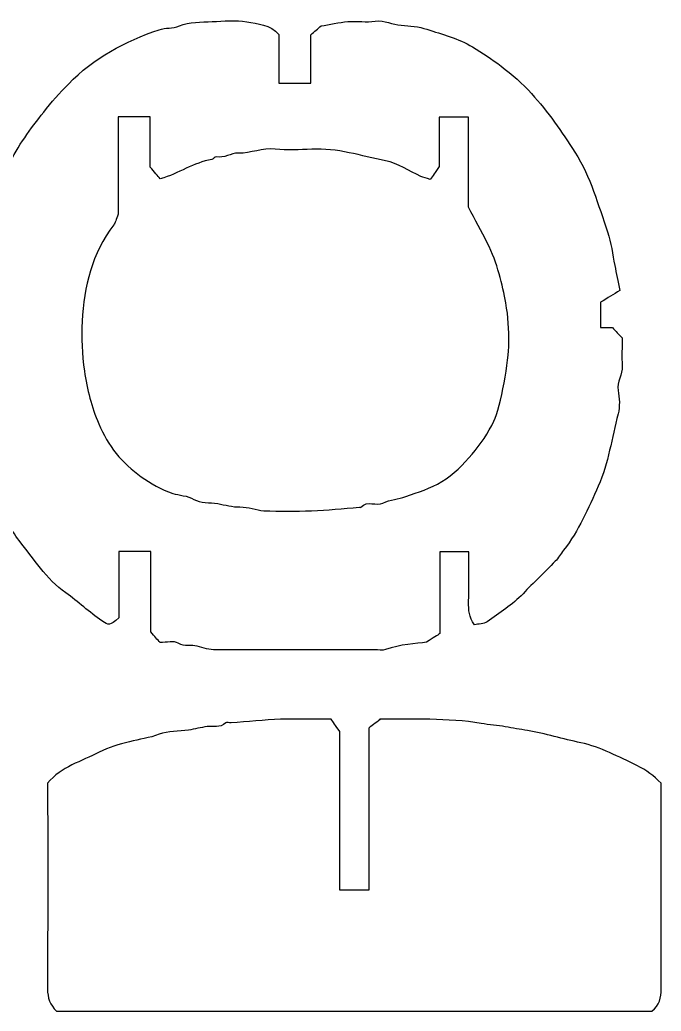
# Model space of a CAD drawing. Header units: centimetres. Extents: x -24.9 to 44.3, y -14.9 to 15.
# Drawn here: x 16.2 to 22.94, y -14.44 to -4.03 of the extents above; entities that cross this region are included whole.
import ezdxf

# ---------------------------------------------------------------- set-up
doc = ezdxf.new("R2010")
doc.units = ezdxf.units.CM
doc.header["$MEASUREMENT"] = 0
doc.layers.add('Layer 1', color=7, linetype='Continuous')

msp = doc.modelspace()

# ---------------------------------------------------------------- linework, layer by layer
at = {"layer": 'Layer 1'}
for points, knots in [([(22.52932, -7.66458), (22.52552, -7.5628), (22.52844, -7.46077), (22.52844, -7.36764), (22.52844, -7.36764), (22.49261, -7.32896), (22.46234, -7.29629), (22.42694, -7.25806), (22.42694, -7.25806), (22.3873, -7.25806), (22.34464, -7.25806), (22.30305, -7.25806), (22.30305, -7.25806), (22.30305, -7.15623), (22.30305, -7.0622), (22.30305, -6.99276), (22.30305, -6.99276), (22.3778, -6.94651), (22.43808, -6.90921), (22.5034, -6.8688), (22.5034, -6.8688), (22.48451, -6.77268), (22.46818, -6.68927), (22.45167, -6.60586), (22.45167, -6.60586), (22.42839, -6.48808), (22.41509, -6.36847), (22.37548, -6.25385), (22.37548, -6.25385), (22.27686, -5.96851), (22.1997, -5.67681), (22.03276, -5.41684), (22.03276, -5.41684), (21.894, -5.20078), (21.75044, -4.99012), (21.57743, -4.80104), (21.57743, -4.80104), (21.4805, -4.69507), (21.37303, -4.60018), (21.25753, -4.51232), (21.25753, -4.51232), (21.16059, -4.43857), (21.06157, -4.37165), (20.95698, -4.30984), (20.95698, -4.30984), (20.80677, -4.2211), (20.64011, -4.1776), (20.47746, -4.12456), (20.47746, -4.12456), (20.39187, -4.09663), (20.29813, -4.0872), (20.20744, -4.0831), (20.20744, -4.0831), (20.11472, -4.07893), (20.03328, -4.026), (19.93531, -4.0398), (19.93531, -4.0398), (19.84126, -4.05305), (19.74339, -4.03648), (19.64814, -4.04438), (19.64814, -4.04438), (19.55139, -4.05241), (19.45581, -4.0743), (19.36469, -4.08931), (19.36469, -4.08931), (19.33022, -4.11938), (19.29673, -4.14858), (19.25866, -4.1818), (19.25866, -4.1818), (19.25866, -4.352), (19.25866, -4.5225), (19.25866, -4.68942), (19.25866, -4.68942), (19.14334, -4.68942), (19.03643, -4.68942), (18.92308, -4.68942), (18.92308, -4.68942), (18.92308, -4.51323), (18.92308, -4.34235), (18.92308, -4.17959), (18.92308, -4.17959), (18.82952, -4.06905), (18.69914, -4.06892), (18.5852, -4.04755), (18.5852, -4.04755), (18.46786, -4.02553), (18.34289, -4.03767), (18.22176, -4.04409), (18.22176, -4.04409), (18.10523, -4.05026), (17.9798, -4.04548), (17.87635, -4.08872), (17.87635, -4.08872), (17.80264, -4.11954), (17.7323, -4.1061), (17.663, -4.12916), (17.663, -4.12916), (17.30262, -4.24903), (16.97856, -4.42698), (16.70965, -4.69965), (16.70965, -4.69965), (16.61742, -4.79319), (16.53231, -4.89155), (16.4505, -4.99463), (16.4505, -4.99463), (16.31104, -5.17035), (16.17952, -5.34982), (16.08253, -5.55269), (16.08253, -5.55269), (16.02388, -5.67539), (15.96614, -5.79853), (15.9104, -5.92255), (15.9104, -5.92255), (15.85189, -6.05268), (15.80554, -6.1922), (15.78265, -6.32819), (15.78265, -6.32819), (15.75055, -6.51909), (15.66509, -6.70573), (15.69777, -6.87405), (15.69777, -6.87405), (15.74124, -6.99356), (15.8306, -6.93954), (15.88542, -6.96702), (15.88542, -6.96702), (15.88542, -7.06866), (15.88542, -7.16275), (15.88542, -7.26156), (15.88542, -7.26156), (15.83766, -7.26411), (15.79467, -7.26641), (15.76577, -7.26795), (15.76577, -7.26795), (15.72346, -7.30449), (15.68985, -7.33351), (15.66873, -7.35176), (15.66873, -7.35176), (15.64434, -7.47959), (15.63099, -7.59284), (15.6606, -7.70564), (15.6606, -7.70564), (15.67111, -7.7457), (15.69586, -7.7844), (15.69686, -7.82416), (15.69686, -7.82416), (15.70111, -7.99237), (15.70051, -8.15924), (15.73242, -8.32698), (15.73242, -8.32698), (15.75047, -8.42191), (15.77, -8.51713), (15.79769, -8.60817), (15.79769, -8.60817), (15.8458, -8.76619), (15.90696, -8.92083), (15.9619, -9.07659), (15.9619, -9.07659), (16.01688, -9.23238), (16.09814, -9.37477), (16.19432, -9.4962), (16.19432, -9.4962), (16.34525, -9.68681), (16.47435, -9.89748), (16.68336, -10.04524), (16.68336, -10.04524), (16.81215, -10.13626), (16.92893, -10.24894), (17.06258, -10.33782), (17.06258, -10.33782), (17.13914, -10.38872), (17.13861, -10.39044), (17.2407, -10.30872), (17.2407, -10.30872), (17.2407, -10.0799), (17.2407, -9.84524), (17.2407, -9.61074), (17.2407, -9.61074), (17.35488, -9.61074), (17.46173, -9.61074), (17.57518, -9.61074), (17.57518, -9.61074), (17.57518, -9.90098), (17.57518, -10.1869), (17.57518, -10.45505), (17.57518, -10.45505), (17.61601, -10.50156), (17.6454, -10.53503), (17.67409, -10.5677), (17.67409, -10.5677), (17.7414, -10.5677), (17.82018, -10.54418), (17.86515, -10.57316), (17.86515, -10.57316), (17.93408, -10.61754), (18.00066, -10.58764), (18.06421, -10.60552), (18.06421, -10.60552), (18.12881, -10.62369), (18.18974, -10.64428), (18.25978, -10.64391), (18.25978, -10.64391), (18.816, -10.64098), (19.37226, -10.64227), (19.92852, -10.64227), (19.92852, -10.64227), (19.96687, -10.64227), (20.00902, -10.65275), (20.04294, -10.64047), (20.04294, -10.64047), (20.1992, -10.58395), (20.36353, -10.57788), (20.47334, -10.56354), (20.47334, -10.56354), (20.54766, -10.51563), (20.58496, -10.49157), (20.61493, -10.47225), (20.61493, -10.47225), (20.61493, -10.17533), (20.61493, -9.89536), (20.61493, -9.61522), (20.61493, -9.61522), (20.71881, -9.61522), (20.81739, -9.61522), (20.9169, -9.61522), (20.9169, -9.61522), (20.9169, -9.79663), (20.91895, -9.96911), (20.916, -10.14151), (20.916, -10.14151), (20.91462, -10.22305), (20.91815, -10.30105), (20.97789, -10.37968), (20.97789, -10.37968), (21.01827, -10.37113), (21.07496, -10.37465), (21.11022, -10.34887), (21.11022, -10.34887), (21.23905, -10.25465), (21.37611, -10.17067), (21.48772, -10.05347), (21.48772, -10.05347), (21.59791, -9.93777), (21.71424, -9.82791), (21.8255, -9.71318), (21.8255, -9.71318), (21.85924, -9.67838), (21.88475, -9.63568), (21.91457, -9.597), (21.91457, -9.597), (22.07265, -9.39202), (22.17507, -9.1591), (22.27842, -8.92304), (22.27842, -8.92304), (22.38553, -8.67841), (22.4196, -8.41844), (22.48685, -8.16576), (22.48685, -8.16576), (22.50752, -8.08813), (22.50024, -7.99877), (22.48738, -7.91768), (22.48738, -7.91768), (22.47278, -7.8257), (22.5326, -7.75205), (22.52932, -7.66458)], [0, 0, 0, 0, 0.01492537, 0.01492537, 0.01492537, 0.01492537, 0.02985075, 0.02985075, 0.02985075, 0.02985075, 0.04477612, 0.04477612, 0.04477612, 0.04477612, 0.05970149, 0.05970149, 0.05970149, 0.05970149, 0.07462687, 0.07462687, 0.07462687, 0.07462687, 0.08955224, 0.08955224, 0.08955224, 0.08955224, 0.10447761, 0.10447761, 0.10447761, 0.10447761, 0.11940299, 0.11940299, 0.11940299, 0.11940299, 0.13432836, 0.13432836, 0.13432836, 0.13432836, 0.14925373, 0.14925373, 0.14925373, 0.14925373, 0.1641791, 0.1641791, 0.1641791, 0.1641791, 0.17910448, 0.17910448, 0.17910448, 0.17910448, 0.19402985, 0.19402985, 0.19402985, 0.19402985, 0.20895522, 0.20895522, 0.20895522, 0.20895522, 0.2238806, 0.2238806, 0.2238806, 0.2238806, 0.23880597, 0.23880597, 0.23880597, 0.23880597, 0.25373134, 0.25373134, 0.25373134, 0.25373134, 0.26865672, 0.26865672, 0.26865672, 0.26865672, 0.28358209, 0.28358209, 0.28358209, 0.28358209, 0.29850746, 0.29850746, 0.29850746, 0.29850746, 0.31343284, 0.31343284, 0.31343284, 0.31343284, 0.32835821, 0.32835821, 0.32835821, 0.32835821, 0.34328358, 0.34328358, 0.34328358, 0.34328358, 0.35820896, 0.35820896, 0.35820896, 0.35820896, 0.37313433, 0.37313433, 0.37313433, 0.37313433, 0.3880597, 0.3880597, 0.3880597, 0.3880597, 0.40298507, 0.40298507, 0.40298507, 0.40298507, 0.41791045, 0.41791045, 0.41791045, 0.41791045, 0.43283582, 0.43283582, 0.43283582, 0.43283582, 0.44776119, 0.44776119, 0.44776119, 0.44776119, 0.46268657, 0.46268657, 0.46268657, 0.46268657, 0.47761194, 0.47761194, 0.47761194, 0.47761194, 0.49253731, 0.49253731, 0.49253731, 0.49253731, 0.50746269, 0.50746269, 0.50746269, 0.50746269, 0.52238806, 0.52238806, 0.52238806, 0.52238806, 0.53731343, 0.53731343, 0.53731343, 0.53731343, 0.55223881, 0.55223881, 0.55223881, 0.55223881, 0.56716418, 0.56716418, 0.56716418, 0.56716418, 0.58208955, 0.58208955, 0.58208955, 0.58208955, 0.59701493, 0.59701493, 0.59701493, 0.59701493, 0.6119403, 0.6119403, 0.6119403, 0.6119403, 0.62686567, 0.62686567, 0.62686567, 0.62686567, 0.64179104, 0.64179104, 0.64179104, 0.64179104, 0.65671642, 0.65671642, 0.65671642, 0.65671642, 0.67164179, 0.67164179, 0.67164179, 0.67164179, 0.68656716, 0.68656716, 0.68656716, 0.68656716, 0.70149254, 0.70149254, 0.70149254, 0.70149254, 0.71641791, 0.71641791, 0.71641791, 0.71641791, 0.73134328, 0.73134328, 0.73134328, 0.73134328, 0.74626866, 0.74626866, 0.74626866, 0.74626866, 0.76119403, 0.76119403, 0.76119403, 0.76119403, 0.7761194, 0.7761194, 0.7761194, 0.7761194, 0.79104478, 0.79104478, 0.79104478, 0.79104478, 0.80597015, 0.80597015, 0.80597015, 0.80597015, 0.82089552, 0.82089552, 0.82089552, 0.82089552, 0.8358209, 0.8358209, 0.8358209, 0.8358209, 0.85074627, 0.85074627, 0.85074627, 0.85074627, 0.86567164, 0.86567164, 0.86567164, 0.86567164, 0.88059701, 0.88059701, 0.88059701, 0.88059701, 0.89552239, 0.89552239, 0.89552239, 0.89552239, 0.91044776, 0.91044776, 0.91044776, 0.91044776, 0.92537313, 0.92537313, 0.92537313, 0.92537313, 0.94029851, 0.94029851, 0.94029851, 0.94029851, 0.95522388, 0.95522388, 0.95522388, 0.95522388, 0.97014925, 0.97014925, 0.97014925, 0.97014925, 1, 1, 1, 1]), ([(21.1822, -8.24256), (21.1822, -8.24256), (21.1822, -8.24256), (21.1822, -8.24256), (21.1822, -8.24256), (21.12139, -8.36572), (21.04164, -8.48311), (20.95217, -8.58752), (20.95217, -8.58752), (20.85927, -8.69591), (20.75955, -8.80073), (20.63269, -8.87637), (20.63269, -8.87637), (20.51362, -8.94737), (20.3849, -8.98818), (20.25568, -9.03237), (20.25568, -9.03237), (20.17688, -9.05932), (20.09323, -9.06256), (20.01577, -9.10194), (20.01577, -9.10194), (19.94724, -9.13679), (19.85141, -9.06871), (19.78443, -9.14544), (19.78443, -9.14544), (19.78166, -9.1486), (19.77208, -9.14542), (19.76572, -9.14591), (19.76572, -9.14591), (19.59837, -9.15861), (19.43122, -9.17637), (19.26363, -9.18281), (19.26363, -9.18281), (19.09763, -9.18921), (18.93089, -9.19027), (18.76508, -9.1817), (18.76508, -9.1817), (18.68103, -9.17735), (18.60119, -9.14019), (18.51221, -9.14273), (18.51221, -9.14273), (18.43481, -9.14493), (18.35671, -9.11988), (18.27881, -9.10758), (18.27881, -9.10758), (18.19467, -9.09431), (18.09873, -9.10254), (18.02937, -9.06343), (18.02937, -9.06343), (17.95687, -9.02253), (17.87822, -9.0203), (17.8065, -8.99956), (17.8065, -8.99956), (17.6809, -8.96324), (17.57598, -8.89408), (17.47614, -8.82523), (17.47614, -8.82523), (17.2751, -8.68654), (17.12401, -8.49695), (17.02844, -8.26883), (17.02844, -8.26883), (16.95389, -8.0909), (16.9053, -7.9095), (16.87856, -7.71444), (16.87856, -7.71444), (16.85446, -7.53868), (16.84306, -7.3646), (16.85354, -7.19216), (16.85354, -7.19216), (16.87567, -6.82844), (16.95489, -6.47807), (17.18584, -6.17995), (17.18584, -6.17995), (17.20327, -6.15745), (17.20924, -6.12608), (17.23406, -6.06621), (17.23406, -6.06621), (17.23406, -5.75171), (17.23406, -5.40185), (17.23406, -5.04617), (17.23406, -5.04617), (17.34735, -5.04617), (17.4543, -5.04617), (17.57001, -5.04617), (17.57001, -5.04617), (17.57001, -5.22467), (17.57001, -5.40786), (17.57001, -5.57339), (17.57001, -5.57339), (17.61456, -5.62519), (17.64688, -5.66278), (17.67526, -5.69578), (17.67526, -5.69578), (17.86985, -5.64186), (18.02707, -5.52248), (18.21832, -5.49299), (18.21832, -5.49299), (18.23437, -5.49051), (18.25084, -5.46141), (18.26245, -5.46418), (18.26245, -5.46418), (18.34709, -5.48438), (18.41813, -5.42349), (18.49631, -5.42599), (18.49631, -5.42599), (18.62792, -5.43019), (18.74886, -5.36678), (18.88366, -5.38247), (18.88366, -5.38247), (19.00985, -5.39715), (19.1394, -5.39129), (19.26693, -5.38442), (19.26693, -5.38442), (19.53457, -5.37004), (19.78666, -5.45589), (20.04308, -5.50616), (20.04308, -5.50616), (20.17282, -5.53159), (20.29118, -5.61432), (20.41525, -5.66994), (20.41525, -5.66994), (20.44227, -5.68208), (20.47155, -5.68916), (20.51265, -5.70284), (20.51265, -5.70284), (20.53747, -5.66672), (20.56257, -5.63018), (20.60707, -5.56539), (20.60707, -5.56539), (20.60707, -5.42285), (20.60707, -5.23916), (20.60707, -5.04793), (20.60707, -5.04793), (20.71224, -5.04793), (20.81079, -5.04793), (20.91319, -5.04793), (20.91319, -5.04793), (20.91319, -5.3707), (20.91319, -5.6894), (20.91319, -5.99494), (20.91319, -5.99494), (20.98394, -6.12718), (21.05021, -6.24671), (21.11245, -6.36833), (21.11245, -6.36833), (21.22059, -6.57965), (21.27023, -6.81132), (21.30613, -6.99903), (21.30613, -6.99903), (21.33353, -7.1423), (21.3377, -7.28267), (21.3387, -7.42539), (21.3387, -7.42539), (21.33983, -7.59159), (21.25651, -8.09201), (21.1822, -8.24256)], [0, 0, 0, 0, 0.025, 0.025, 0.025, 0.025, 0.05, 0.05, 0.05, 0.05, 0.075, 0.075, 0.075, 0.075, 0.1, 0.1, 0.1, 0.1, 0.125, 0.125, 0.125, 0.125, 0.15, 0.15, 0.15, 0.15, 0.175, 0.175, 0.175, 0.175, 0.2, 0.2, 0.2, 0.2, 0.225, 0.225, 0.225, 0.225, 0.25, 0.25, 0.25, 0.25, 0.275, 0.275, 0.275, 0.275, 0.3, 0.3, 0.3, 0.3, 0.325, 0.325, 0.325, 0.325, 0.35, 0.35, 0.35, 0.35, 0.375, 0.375, 0.375, 0.375, 0.4, 0.4, 0.4, 0.4, 0.425, 0.425, 0.425, 0.425, 0.45, 0.45, 0.45, 0.45, 0.475, 0.475, 0.475, 0.475, 0.5, 0.5, 0.5, 0.5, 0.525, 0.525, 0.525, 0.525, 0.55, 0.55, 0.55, 0.55, 0.575, 0.575, 0.575, 0.575, 0.6, 0.6, 0.6, 0.6, 0.625, 0.625, 0.625, 0.625, 0.65, 0.65, 0.65, 0.65, 0.675, 0.675, 0.675, 0.675, 0.7, 0.7, 0.7, 0.7, 0.725, 0.725, 0.725, 0.725, 0.75, 0.75, 0.75, 0.75, 0.775, 0.775, 0.775, 0.775, 0.8, 0.8, 0.8, 0.8, 0.825, 0.825, 0.825, 0.825, 0.85, 0.85, 0.85, 0.85, 0.875, 0.875, 0.875, 0.875, 0.9, 0.9, 0.9, 0.9, 0.925, 0.925, 0.925, 0.925, 0.95, 0.95, 0.95, 0.95, 1, 1, 1, 1]), ([(19.86579, -13.1686), (19.86579, -12.60031), (19.86579, -12.03877), (19.86579, -11.46621), (19.86579, -11.46621), (19.89643, -11.44313), (19.93178, -11.4165), (19.99044, -11.37231), (19.99044, -11.37231), (19.96861, -11.37703), (19.98034, -11.37231), (19.99207, -11.37228), (19.99207, -11.37228), (20.16459, -11.3718), (20.3373, -11.36696), (20.5096, -11.37332), (20.5096, -11.37332), (20.68983, -11.37997), (20.87247, -11.38291), (21.04847, -11.41664), (21.04847, -11.41664), (21.13354, -11.43294), (21.21856, -11.43552), (21.30153, -11.45189), (21.30153, -11.45189), (21.37937, -11.46725), (21.45725, -11.47783), (21.53478, -11.49109), (21.53478, -11.49109), (21.72291, -11.52327), (21.90666, -11.58019), (22.09373, -11.61973), (22.09373, -11.61973), (22.30608, -11.66462), (22.49187, -11.76796), (22.68512, -11.85931), (22.68512, -11.85931), (22.78437, -11.90623), (22.86049, -11.96875), (22.93822, -12.04297), (22.93822, -12.04297), (22.93822, -12.76244), (22.93747, -13.48414), (22.93916, -14.20582), (22.93916, -14.20582), (22.93938, -14.29749), (22.9209, -14.37669), (22.84107, -14.43901), (22.84107, -14.43901), (20.75919, -14.43901), (18.67108, -14.43901), (16.58565, -14.43901), (16.58565, -14.43901), (16.51672, -14.37374), (16.49061, -14.29819), (16.49089, -14.20575), (16.49089, -14.20575), (16.49307, -13.48407), (16.49209, -12.76239), (16.49209, -12.04397), (16.49209, -12.04397), (16.63644, -11.87088), (16.84676, -11.81412), (17.03301, -11.7197), (17.03301, -11.7197), (17.1323, -11.66936), (17.2423, -11.63621), (17.35094, -11.60938), (17.35094, -11.60938), (17.45523, -11.58362), (17.5604, -11.56918), (17.6636, -11.53074), (17.6636, -11.53074), (17.75851, -11.49538), (17.86857, -11.50165), (17.9715, -11.48647), (17.9715, -11.48647), (18.03695, -11.47682), (18.10118, -11.45876), (18.16666, -11.44946), (18.16666, -11.44946), (18.23252, -11.44011), (18.3044, -11.46853), (18.36285, -11.41168), (18.36285, -11.41168), (18.37269, -11.40209), (18.39995, -11.41151), (18.41902, -11.41014), (18.41902, -11.41014), (18.59267, -11.39766), (18.7661, -11.37979), (18.93995, -11.37335), (18.93995, -11.37335), (19.11224, -11.36696), (19.28495, -11.37195), (19.47141, -11.37195), (19.47141, -11.37195), (19.49118, -11.40032), (19.51668, -11.4369), (19.56109, -11.50062), (19.56109, -11.50062), (19.56109, -12.02793), (19.56109, -12.59492), (19.56109, -13.1686), (19.56109, -13.1686), (19.66096, -13.1686), (19.75518, -13.1686), (19.86579, -13.1686)], [0, 0, 0, 0, 0.03571429, 0.03571429, 0.03571429, 0.03571429, 0.07142857, 0.07142857, 0.07142857, 0.07142857, 0.10714286, 0.10714286, 0.10714286, 0.10714286, 0.14285714, 0.14285714, 0.14285714, 0.14285714, 0.17857143, 0.17857143, 0.17857143, 0.17857143, 0.21428571, 0.21428571, 0.21428571, 0.21428571, 0.25, 0.25, 0.25, 0.25, 0.28571429, 0.28571429, 0.28571429, 0.28571429, 0.32142857, 0.32142857, 0.32142857, 0.32142857, 0.35714286, 0.35714286, 0.35714286, 0.35714286, 0.39285714, 0.39285714, 0.39285714, 0.39285714, 0.42857143, 0.42857143, 0.42857143, 0.42857143, 0.46428571, 0.46428571, 0.46428571, 0.46428571, 0.5, 0.5, 0.5, 0.5, 0.53571429, 0.53571429, 0.53571429, 0.53571429, 0.57142857, 0.57142857, 0.57142857, 0.57142857, 0.60714286, 0.60714286, 0.60714286, 0.60714286, 0.64285714, 0.64285714, 0.64285714, 0.64285714, 0.67857143, 0.67857143, 0.67857143, 0.67857143, 0.71428571, 0.71428571, 0.71428571, 0.71428571, 0.75, 0.75, 0.75, 0.75, 0.78571429, 0.78571429, 0.78571429, 0.78571429, 0.82142857, 0.82142857, 0.82142857, 0.82142857, 0.85714286, 0.85714286, 0.85714286, 0.85714286, 0.89285714, 0.89285714, 0.89285714, 0.89285714, 0.92857143, 0.92857143, 0.92857143, 0.92857143, 1, 1, 1, 1])]:
    msp.add_open_spline(points, degree=3, knots=knots, dxfattribs=at)

doc.saveas('drawing.dxf')
